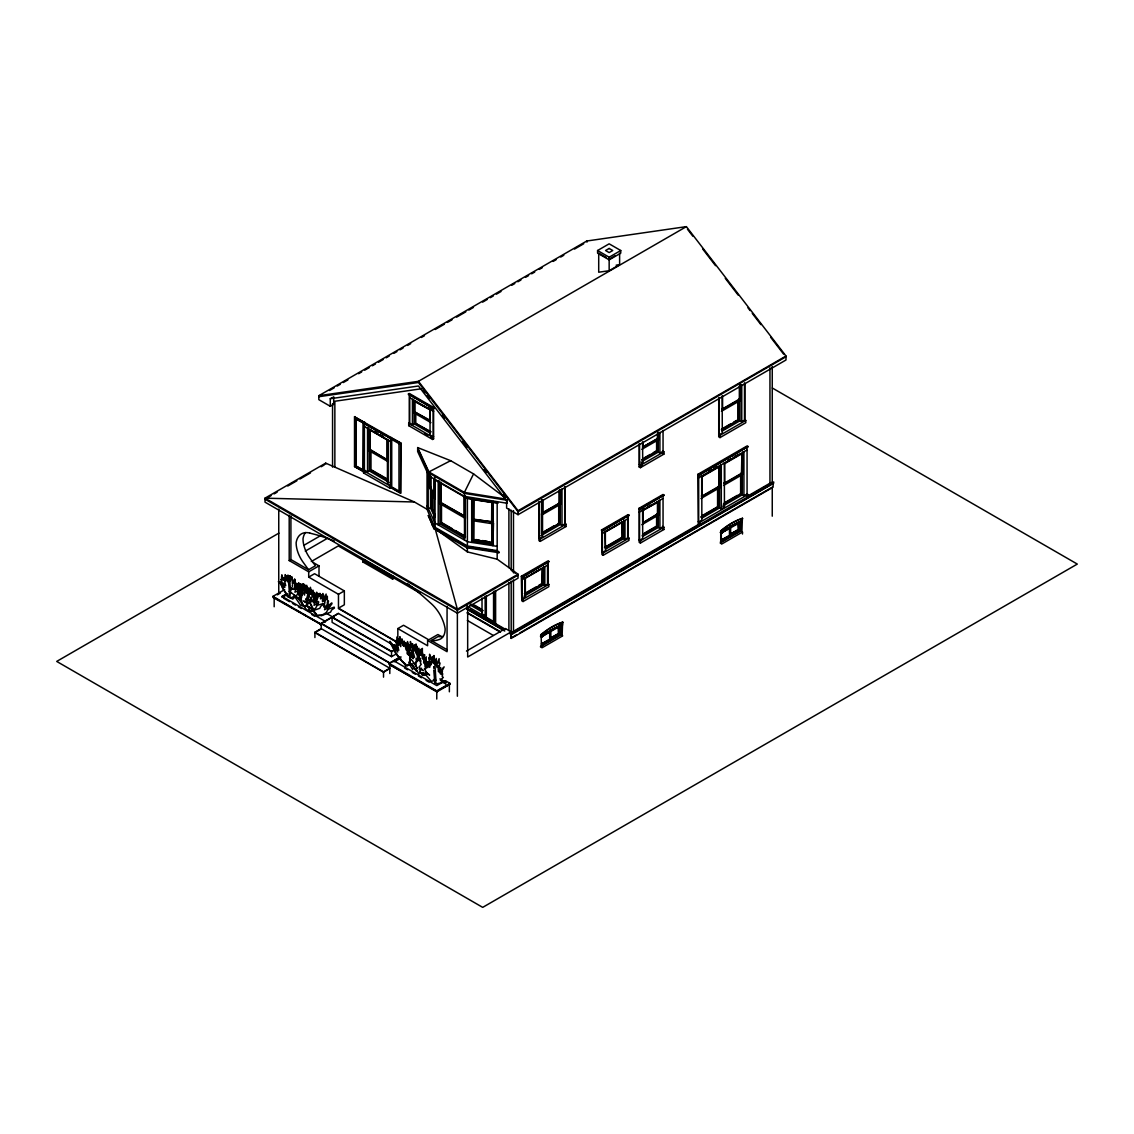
<?xml version="1.0" encoding="UTF-8"?>
<svg xmlns="http://www.w3.org/2000/svg" width="1134" height="1134" viewBox="0 0 1134 1134"><rect width="100%" height="100%" fill="white"/><g stroke="black" fill="none" stroke-linecap="round" stroke-linejoin="round"><path stroke-width="1.5" d="M289.17 581.444L289.099 582.224M310.659 590.998L310.546 589.311L310.362 594.216L313.041 590.204L313.735 597.349L316.712 592.203L316.74 597.008L317.747 597.774L315.932 602.707L317.931 601.374L318.767 602.041L317.123 605.329L323.233 603.572L323.417 604.535L320.78 606.194L319.802 608.306L311.411 611.183L306.804 610.106L297.859 597.944L294.216 595.336L301.828 600.736L297.718 592.94L299.277 593.989L298.596 590.29L300.141 592.898L298.951 588.475L302.197 594.003L302.211 591.126M405.448 663.858L402.754 662.228L395.412 652.957L392.407 645.6L397.765 652.022L396.319 647.486L398.799 650.306L397.212 643.984L397.226 643.12L398.091 643.984L398.119 639.207L400.727 646.621L401.323 640.001L403.676 646.054L404.115 641.334L404.824 644.551L405.901 643.12L407.871 649.413L410.026 646.975L409.842 645.033L410.409 646.295L410.423 641.518L411.571 647.528M434.194 663.744L433.798 658.897L433.287 661.703L432.493 659.662L431.062 664.836L429.488 661.193L429.729 667.402L427.887 664.609L427.887 667.501L426.696 666.523L425.378 663.546L426.285 667.387L425.094 665.53L425.619 668.904L424.414 668.606L427.603 674.404L421.706 672.703L424.527 673.553L431.444 681.364L435.002 680.216M434.223 661.065L434.265 657.153L434.194 663.744L436.264 658.429L436.803 665.247L439.113 658.656L439.127 663.447L439.893 662.851L439.893 663.716L438.504 669.542L440.687 667.487L439.411 671.583L444.145 666.863L440.46 674.078M312.403 594.429L312.474 590.998M289.453 577.093L289.496 575.973L289.595 578.34L289.652 575.76L290.02 580.863L291.962 576.923L292.459 584.095L294.613 579.02L295.35 584.62L294.046 589.51L295.492 588.22L296.087 588.915L294.897 592.161L299.319 590.573L296.839 595.208L290.772 597.873L287.441 596.668L280.977 584.265L278.34 581.558L283.854 587.157L280.878 579.247L281.997 580.353L281.515 576.625L282.635 579.276L281.771 574.825L283.004 578.68L284.124 580.438L284.124 577.56L285.229 581.09M314.387 596.087L314.444 594.726L314.146 595.534M408.821 648.535L409.02 645.189M423.01 657.522L422.784 656.586L422.613 657.578M412.237 647.599L412.535 643.758L414.066 650.873L414.364 646.352L416.788 654.559L414.364 646.352L413.853 650.873L413.669 646.167L412.45 653.156L411.741 650.108L411.855 656.217L411.018 654.12L411.018 657.011L409.898 654.006L410.31 657.507C409.445 654.46 409.303 663.007 410.891 664.028L408.254 664.552L409.516 664.326L412.62 669.542L414.208 667.033M418.446 653.467L418.843 648.194L420.374 655.31L420.671 650.803L421.338 654.063L422.344 652.702L424.215 659.123L426.256 656.841L425.93 662.837L426.781 663.362L428.312 661.646L428.326 664.538L429.857 664.595L431.572 662.752L431.062 664.226M410.026 646.975L409.672 653L410.579 653.453L412.195 651.625L412.379 653.496M401.776 642.765L402.074 638.924L403.676 646.054M422.429 656.175L422.358 648.364L421.678 653.623M307.838 590.616L308.136 589.808L308.434 600.609C305.585 592.969 310.262 610.333 305.897 598.724L307.087 604.748L310.007 610.787M307.838 589.723L308.023 587.866L307.782 588.872M314.146 594.641L314.331 592.784L313.735 595.945M298.993 586.136L299.121 584.818L297.93 586.406L298.852 582.777L297.533 585.442L296.328 586.122L296.328 583.245L294.486 585.598L294.741 579.446L293.167 582.706L291.721 577.192L290.928 579.035L290.417 576.1L290.02 580.863L287.951 575.051L287.412 581.756L285.116 574.598L285.088 579.389L284.322 578.609L284.322 579.488L285.711 585.64L283.528 583.074L284.804 587.469L280.07 581.614L282.735 588.645L289.213 597.136L292.785 599.149L295.832 596.03M414.264 648.832L414.775 644.778L414.959 648.804M416.291 649.64L416.05 643.928L415.37 649.187M400.033 644.282L400.756 638.981L403.576 645.884M406.596 646.125L406.695 645.359M310.957 591.083L311.127 589.893L311.297 591.126M540.379 636.174L541.811 636.996A66.396 38.329 -60 0 1 562.421 625.103L562.606 622.084L562.138 635.508M741.905 531.718L742.373 518.295L742.203 521.314A66.396 38.329 -60 0 0 721.593 533.207L720.161 532.385M307.711 600.425L308.661 597.122L308.179 596.456L307.03 597.802L308.065 592.855L307.484 587.284L305.769 592.444L305.386 585.286L303.841 589.297L303.558 584.194L302.877 586.675L301.871 584.152L300 588.418L297.958 583.797L298.285 590.162L295.903 586.207L295.889 589.099L294.358 587.369M426.724 667.912L426.908 662.766L425.93 664.595L425.052 664.538L425.052 661.646L424.173 663.362L423.677 662.837L423.861 656.841L422.698 659.123L421.635 652.702L421.054 654.063L420.671 650.803L420.147 655.31L417.482 648.209L417.369 658.4L417.865 658.925L418.744 657.21L418.744 660.101L419.623 660.158L420.601 658.315L419.934 661.377L420.813 660.541L420.431 663.475L421.309 664.212L418.956 667.246L423.322 670.648L421.238 669.06L419.056 669.159M423.776 659.194L424.626 654.658L423.478 658.514M309.256 603.401L311.212 598.667L309.327 599.957M302.296 585.201L302.594 584.152L303.175 586.675L303.558 584.194L304.068 589.297L306.747 585.286L307.257 589.708M308.604 590.105L308.887 589.07L309.469 591.594L309.865 589.113L310.362 591.367M318.938 594.443L319.235 593.408L319.845 595.931L320.242 593.451L320.638 598.724L323.459 594.514L324.196 601.615L327.343 596.243L327.372 601.048L328.421 600.864L328.421 601.743L326.521 606.818L328.619 605.329L329.498 605.939L327.769 609.341L334.232 607.144L334.402 608.093L331.638 609.936L330.604 612.133L321.73 615.62L318.498 615.124M421.494 668.195L418.914 673.979L415.824 668.777L414.562 668.989L417.199 668.465C415.611 667.444 415.753 658.897 416.617 661.958L416.206 658.457L417.326 661.462L417.326 658.571L418.163 660.654L418.049 654.545L418.744 657.592L419.396 651.88L419.75 653.609L419.977 650.604L420.161 655.31L421.083 649.215L421.267 653.241M424.754 659.775L425.264 658.315L424.584 658.783M312.133 610.092L311.609 611.453L308.108 610.106M316.712 597.193L318.314 593.734L319.391 596.186L320.1 593.663L320.638 595.86M492.255 542.095L491.943 542.775L473.899 539.968L474.055 519.797L472.325 519.896L471.701 542.406L471.701 498.776L472.013 498.095L472.013 520.577L493.191 523.865L493.503 523.185L492.865 545.695L492.865 502.064L495.742 502.504M493.503 521.867L473.573 519.5L473.728 499.329L473.728 519.159L491.773 521.966M491.943 501.795L491.617 502.461L473.573 499.669M299.404 588.886L299.801 588.064L298.596 588.078M467.392 545.978L435.045 527.31L430.069 516.622L428.326 515.616L433.911 528.727L466.825 547.736L498.889 552.697L497.174 550.614L467.392 545.978L467.392 498.109L428.893 475.883L417.666 451.545L417.666 447.576L450.652 460.673L473.558 473.899L464.387 492.411L464.529 540.082M323.927 599.347L326.11 594.046L326.124 598.851L327.003 598.341L327.003 599.22M310.149 594.216L311.68 590.204L312.077 597.349L313.792 592.203L314.373 597.774L313.338 602.721L314.487 601.374L314.954 602.041L314.019 605.329L317.52 603.586L317.619 604.55L315.55 608.306L310.744 611.183M307.938 591.608L310.418 587.284L310.914 589.524M407.829 647.755L407.234 648.265L405.589 642.581L404.37 644.807L404.115 641.334L406.085 649.881L407.304 647.613L407.106 653.609L407.616 654.134L408.523 652.419L408.523 655.324L409.445 655.381L410.465 653.553L409.757 656.6L410.664 655.778L410.267 658.698L411.188 659.449L408.75 662.469L413.272 665.899L411.103 664.297L405.788 666.083L403.052 661.817M305.783 605.372L308.491 603.572M321.163 615.535L326.153 612.7L328.293 608.958L328.194 607.98L324.551 609.709L325.529 606.421L325.033 605.754L323.856 607.087L324.934 602.154L324.324 596.583L322.552 601.715L322.141 594.556L320.539 598.554L322.892 593.493L323.346 597.717M327.641 609.638L331.964 603.756L331.808 602.863L326.45 607.016L327.754 603.94L327.159 602.735M330.277 406.284L318.824 399.664L318.824 395.709L586.76 241.018L686.382 226.63L785.99 356.033L785.99 360.002L518.054 514.694L506.614 508.089L506.614 500.533L418.446 385.999L330.277 398.729L330.277 406.284L333.708 404.299L333.708 396.744M329.54 390.507L334.133 387.856M337.195 386.084L340.257 384.313M343.318 382.555L347.911 379.904M358.627 373.71L361.689 371.938M364.751 370.18L369.344 367.529M372.406 365.758L375.467 363.986M378.529 362.214L383.122 359.563M386.184 357.805L389.246 356.033M393.838 353.383L396.914 351.611M399.976 349.839L403.038 348.081M407.63 345.431L410.692 343.659M421.409 337.464L424.47 335.707M435.187 329.512L444.372 324.211M447.434 322.439L452.027 319.788M456.619 317.137L465.805 311.836M468.866 310.064L473.459 307.413M482.645 302.112L487.237 299.461M490.299 297.689L493.361 295.917M496.423 294.16L501.015 291.509M511.732 285.314L514.793 283.543M517.855 281.785L520.917 280.013M525.524 277.362L528.586 275.59M531.648 273.818L534.709 272.061M539.302 269.41L542.364 267.638M553.08 261.444L556.142 259.686M560.735 257.035L563.796 255.263M574.513 249.069L583.698 243.767M330.277 398.729L332.56 397.41M597.575 250.515L609.156 243.824L620.752 250.515L620.752 253.165L609.156 259.856L597.575 253.165L597.575 250.515L609.156 257.22L620.752 250.515M609.156 259.19L615.138 255.745M354.517 416.802L364.397 422.514L364.397 472.254L354.517 466.556L354.517 416.802L401.039 443.167L400.6 493.333L390.592 487.549L390.592 437.625L401.039 443.167M606.18 257.475L598.709 253.165L598.709 272.217L609.156 270.714L619.618 264.676L619.618 253.165M318.824 395.709L418.446 381.322L686.382 226.63M355.665 418.786L363.532 423.01L363.249 470.27L355.665 465.89L355.665 418.786L363.532 423.01M408.424 393.937L409.289 393.441L434.038 407.73L433.188 408.892L408.424 393.937L433.188 408.226L434.038 407.73M408.424 394.589L409.714 394.349L409.714 422.769L408.708 423.351L408.708 425.661L432.607 439.468L433.613 438.886L433.613 408.141L409.289 394.589L409.289 423.025L412.436 424.839L414.151 423.847L430.282 433.16M363.957 423.421L390.592 438.291L363.957 423.421L364.822 422.259M409.714 397.651L433.613 411.458M414.434 401.209L430.183 409.799L429.743 420.629L414.434 411.784L414.434 401.209L430.183 409.799M399.607 492.255L391.017 487.294L389.727 488.045L363.532 472.921L363.532 470.61L389.727 485.721L390.592 485.224L387.431 483.41L387.431 439.779L369.982 429.531L369.982 449.362L387.148 459.78L369.542 449.617L369.542 429.786L370.407 429.29M414.434 411.784L430.183 420.374M430.069 516.622L427.036 509.279L414.42 501.993L325.699 463.14L265.002 498.166L265.002 502.135L457.371 613.196L518.054 578.156L518.054 574.201L497.174 559.19L467.392 551.904L435.173 528.742L457.371 609.227L457.371 696.233M271.069 495.657L265.002 499.158L457.371 610.22L518.011 575.151M274.116 493.914L277.15 492.156M287.767 486.018L296.867 480.773M299.9 479.016L310.518 472.878M321.135 466.754L324.182 464.997M414.151 423.847L414.151 411.954L415.724 412.365M408.708 425.661L409.714 425.094M389.16 482.418L369.259 470.936L367.544 471.928L367.544 428.298L368.394 427.802L368.394 450.269L370.407 450.439L370.407 470.27L388.438 480.192L370.832 470.029L370.832 451.842M369.542 449.617L370.407 449.121M415.299 412.606L415.299 423.195L431.033 431.785M363.957 422.755L390.153 437.88L391.017 437.384M387.148 459.78L387.148 439.949L388.296 439.283L388.296 461.765L368.394 450.269M354.517 466.556L364.822 472.013M355.665 465.89L363.532 470.114M363.532 470.61L364.397 470.114L367.544 471.928M363.532 472.921L364.822 472.169M370.407 470.27L371.257 469.774L387.403 479.087M408.708 423.351L432.607 437.157L433.613 436.576M278.907 533.122L56.7 661.42L482.701 907.37L1077.3 564.08L772.353 388.026M304.054 545.213L320.553 535.673M305.287 551.11L327.783 538.111M289.198 515.162L289.198 560.565L290.914 559.572L308.519 569.736L315.394 565.767L309.355 557.375A23.176 13.381 60 0 1 303.161 541.655L302.991 538.891A26.862 15.507 60 0 1 305.443 532.526M311.283 561.528L338.286 545.936L364.397 561.018L364.397 559.53L362.823 560.437L362.823 561.925L392.591 579.105L394.164 578.198L420.09 593.167M289.198 560.565L308.703 571.819L319.008 565.866L319.008 576.327M309.072 617.534L321.205 624.536L272.911 597.391L272.911 596.399L284.677 589.609M277.32 594.84L280.268 593.139M308.703 571.819L308.703 577.107L314.572 573.719L344.339 590.913L344.339 604.791L338.471 608.178L396.305 641.575M439.056 480.759L439.056 503.227L441.055 503.397L441.055 523.228L465.535 536.864L441.495 522.987L441.495 504.8M440.205 502.575L464.685 516.197L440.63 502.319L440.63 482.489L440.205 502.575L441.055 502.078L441.055 482.233M287.838 594.06L282.082 597.391L282.082 596.399L286.392 593.904M282.564 596.498L285.612 594.74M282.564 596.838L285.612 595.067M365.545 560.182L364.836 560.593L365.545 560.848M464.784 538.253L439.921 523.894L438.206 524.886L438.206 481.255M441.055 523.228L441.92 522.731L452.438 528.798M308.703 577.107L338.471 594.301L344.339 590.913M391.882 576.044L393.03 576.044M362.823 560.437L392.591 577.617L394.164 576.71L394.164 578.198M389.812 668.564L383.519 672.207L314.912 632.588L321.205 628.959L321.205 623.331L338.386 613.423L396.305 646.862M272.911 596.399L320.582 623.913L325.16 621.276L325.16 622.268M325.16 621.389L338.386 613.423M518.054 514.694L518.054 510.725L785.99 356.033M314.912 632.262L321.205 628.633L389.812 668.238L383.519 671.867L314.912 632.262L314.912 637.549M657.465 433.415L657.465 438.504L642.581 447.108L657.89 438.759L657.89 431.955M641.858 449.333L659.038 439.411L659.038 432.947M722.16 409.091L739.34 399.168L739.34 385.957M559.572 489.746L559.572 502.957L542.392 512.88L559.998 503.212L559.998 489.987M721.734 408.85L722.585 409.331L739.765 399.423L739.765 386.198M740.913 384.525L740.913 400.089L738.9 400.245L738.9 420.076L721.734 429.999M721.451 411.316L740.913 400.089M644.268 457.867L650.221 454.422M653.198 452.707L656.175 450.992L657.04 451.488L656.6 439.34M641.716 459.823L656.6 451.233L656.6 441.041M642.156 460.078L657.04 451.488M642.439 461.226L658.188 452.14L659.903 453.132L663.05 451.318L663.05 430.495M642.581 442.005L642.723 463.055L639.576 464.869L639.576 444.046M639.151 464.614L640.427 465.365L663.9 451.814L663.9 454.124L640.427 467.676L639.151 466.939L639.151 443.791M639.151 466.939L642.085 465.238M542.534 532.47L553.987 525.85M722.301 428.68L730.891 423.719M733.755 422.061L736.618 420.416M541.528 513.702L541.528 533.533L558.708 523.625L558.708 505.438M721.295 429.743L738.475 419.835L738.475 401.649M541.528 533.533L559.133 523.865L559.133 504.035M551.932 528.359L554.937 526.63M722.727 429.758L731.699 424.57M540.819 535.772L560.281 524.532L561.996 525.524L565.143 523.71L565.143 487.053M722.089 431.118L740.048 420.742L741.764 421.735L744.91 419.92L744.91 383.264M538.962 538.338L540.238 539.075L566.008 524.206L566.008 526.516L540.238 541.386L538.962 540.649L538.962 501.682M718.729 434.549L720.019 435.286L745.775 420.416L745.775 422.727L720.019 437.596L718.729 436.859L718.729 397.892M397.836 640.724L397.836 628.576L403.548 625.259L428.865 639.874M518.054 574.201L457.371 609.227L265.002 498.166L414.42 501.993M521.356 576.256L547.977 560.891L548.828 561.387L522.207 577.419L521.356 576.256L522.207 576.923L547.977 562.053L547.977 583.868L544.816 585.683L543.54 584.931L524.064 596.172L525.354 596.923L525.354 578.411L524.064 577.66M601.502 529.989L628.123 514.609L628.987 515.105L602.367 531.137L601.502 529.989L602.367 530.485L628.987 515.105M638.711 508.5L663.05 494.452L663.9 494.948L639.576 509.662L638.711 508.5L639.576 508.996L663.9 494.948M697.821 474.366L747.065 445.946L747.93 446.442L698.686 475.529L697.821 474.366L698.686 475.033L747.065 447.108L747.065 494.041L743.918 495.856L742.203 494.863L724.229 505.24M396.574 653.751L391.528 656.671L332.092 622.353L332.092 617.052L391.528 651.384L397.836 647.741M397.836 648.067L391.528 651.71L332.092 617.392M521.356 576.923L521.782 600.807L523.072 601.544L548.828 586.675L548.828 584.364L547.538 583.613L547.538 561.798L548.828 562.053M601.502 530.641L628.123 515.772L628.123 537.587L624.976 539.401L623.686 538.664L605.712 549.04M601.927 530.4L601.927 554.526L603.217 555.277L628.987 540.394L628.987 538.083L627.697 537.346L627.697 515.531L628.987 515.772M638.711 509.166L663.05 495.615L663.05 526.686L659.903 528.501L658.188 527.508L642.439 536.595M663.9 495.615L663.05 495.615M697.821 475.033L698.26 524.036L699.55 524.787L699.55 522.462L747.93 494.537L747.93 496.848L746.64 496.111M747.93 447.108L747.065 447.108M548.828 561.387L522.207 576.752L522.207 598.738L525.354 596.923M747.93 446.442L698.686 474.863L698.686 521.966L701.833 520.152L701.833 476.521M641.858 510.158L644.722 508.5M647.585 506.841L650.448 505.197M708.466 471.701L711.457 469.972M714.448 468.243L717.453 466.513M728.085 460.376L731.076 458.646M734.067 456.917L738.56 454.323M526.219 577.249L529.082 575.604M531.945 573.946L540.535 568.984M622.112 521.881L622.112 537.757L604.932 547.665L622.538 537.998L622.112 521.881L604.932 531.803L605.513 550.642L602.367 552.456L602.367 530.485M525.212 594.188L542.392 584.279L542.392 568.418L525.212 578.326L525.212 594.188L524.362 593.692L535.801 587.086M622.538 522.136L605.372 532.044L605.372 547.92M639.576 508.996L639.576 540.238L642.723 538.409L642.581 510.569L657.465 501.979L657.465 513.872L643.006 522.717L657.89 514.113L657.89 502.22L657.04 501.724M718.871 466.528L701.691 476.436L701.691 496.267L718.871 486.358L718.871 466.528L719.296 486.599L702.116 496.522L701.266 496.026M725.732 462.559L740.048 454.295M642.581 510.569L657.89 502.22M702.116 496.522L702.116 476.691L719.296 466.769M723.875 463.14L724.739 463.636L741.905 453.713L741.905 473.544L724.739 483.467L723.875 482.971M397.836 628.576L427.603 645.756L427.603 640.469L437.908 634.516L442.402 637.11M321.205 623.331L389.812 662.951L399.607 657.295M393.867 661.817L393.867 660.824L436.803 685.616L445.35 680.683L449.929 683.32L449.929 684.312L436.803 691.896L389.288 664.453L389.288 663.461L400.982 656.827M389.288 664.453L437.327 691.584M394.774 661.618L400.883 658.089M447.32 649.867L431.175 640.554L438.05 636.585A39.69 22.907 60 0 0 442.983 636.429M659.903 528.501L659.903 500.732L659.038 500.236L659.038 514.779L657.04 514.949L657.04 526.842L642.156 535.446M641.858 524.702L659.038 514.779M466.414 605.783L484.303 616.116L485.168 615.62L482.021 613.806L482.021 597.972M538.664 585.428L541.528 583.783L542.392 584.279M604.507 547.424L621.687 537.502L622.538 537.998M527.707 593.082L536.694 587.894M539.685 586.165L542.676 584.435L542.676 567.61M606.364 547.679L609.355 545.95M612.346 544.221L615.337 542.491M619.83 539.897L622.821 538.168M466.414 608.093L484.303 618.427L485.593 617.69L495.615 623.473L495.615 590.559M521.782 598.497L523.072 599.234L548.828 584.364M601.927 552.215L603.217 552.953L628.987 538.083M724.3 483.212L741.48 473.303L741.905 453.713M701.62 518.295L719.58 507.919L721.295 508.911L721.295 465.28L720.444 464.784L720.444 487.266L718.432 487.436L718.432 507.267L701.266 517.175M700.982 498.506L720.444 487.266M723.591 485.451L743.054 474.21L743.054 451.729L743.918 452.225L743.918 495.856M644.268 533.221L656.175 526.346L657.04 526.842M643.205 534.327L656.6 526.601L656.6 514.694M643.006 535.276L645.87 533.618M653.028 529.493L655.891 527.834M485.168 596.286L485.168 617.931L495.615 623.473M639.151 539.982L640.427 540.734L663.9 527.182L663.9 529.493L640.427 543.044L639.151 542.293L639.151 508.911M466.457 651.086L505.466 628.576L511.193 631.879L467.676 656.997L467.676 606.307M505.466 628.576L504.743 629.739L469.802 609.553M701.833 515.857L717.581 506.77L718.432 507.267M724.456 502.801L737.327 495.36M700.84 516.934L718.006 507.011L718.006 488.839M723.449 503.879L740.63 493.956L740.63 475.784M723.875 504.12L741.055 494.211L741.055 474.366M703.746 516.069L706.751 514.34M709.742 512.611L712.733 510.881M723.364 504.743L726.37 503.014M721.295 508.911L724.456 507.096L724.3 463.381M510.47 633.041L511.193 633.452L773.686 481.907L773.686 483.226L511.193 634.771L510.47 634.36L510.47 633.041L699.735 523.766M748.596 495.558L772.254 481.907L772.254 366.48M510.47 634.36L773.119 483.226L773.119 487.195L511.193 638.414L510.754 634.204M512.284 637.28L516.877 634.629M519.939 632.871L772.254 487.195L772.254 516.183M436.76 699.068L436.803 690.904L449.929 683.32M436.76 691.258L440.814 688.919M442.232 688.097L449.929 684.312M542.123 635.494L547.935 632.148M549.976 630.972L554.2 628.534M721.89 531.704L736.788 523.114M540.961 636.5L560.423 625.259L560.423 634.516L540.961 645.756M722.23 531.846L738.702 522.335M541.244 636.67L548.289 632.602M729.743 528.175L721.011 532.881L721.011 540.153L729.743 535.446L730.027 526.346M742.203 521.314L721.295 533.051L721.295 543.625M549.976 638.244L558.708 633.523L558.424 626.096L558.424 633.367M738.191 529.578L729.743 534.454L738.475 529.734L738.191 522.306L738.475 529.734M550.259 638.399L558.708 633.523M541.244 643.942L549.976 639.236L549.692 631.794L549.692 639.066M721.011 540.153L729.743 535.446M541.528 644.112L549.976 639.236M560.423 634.516L559.572 634.019L550.841 639.732L550.841 630.476M730.027 534.61L730.027 535.602L739.34 530.23L740.19 530.726L740.19 521.47M542.123 644.75L550.841 639.732M720.444 541.811L730.608 535.943L730.608 526.686M740.19 530.726L720.728 541.967L720.728 532.711M541.854 645.898L560.99 634.856L562.719 635.848L542.109 647.741L540.379 646.749M742.486 532.059L740.771 531.066L720.161 542.959L721.876 543.951L742.486 532.059L742.486 534.043M362.823 561.925L363.971 561.259M450.652 460.673L428.893 471.914L428.893 475.883M411.514 664.155L407.347 665.644C398.97 659.903 394.589 650.59 389.812 642.099L389.997 641.32L396.461 649.697L394.717 644.622L397.708 648.364L395.794 641.461L395.794 640.597L396.857 641.787L396.872 637.01L399.494 644.013M427.674 674.12L423.719 675.325L420.26 672.136M321.461 615.124L317.421 615.847L309.596 607.2L306.393 606.024L313.069 608.434L309.469 602.253L310.829 602.693L310.234 599.262L311.595 601.261L310.546 597.306L312.048 600.453L313.395 601.559L313.395 598.681L315.493 601.686L315.209 595.449L316.981 599.276L318.626 594.273L319.505 596.399L320.1 593.663L320.539 595.704M417 670.733L416.107 670.889L413.471 666.636M429.786 475.033L429.786 486.599L430.963 486.415L430.963 476.507M429.361 474.919L429.361 487.025L430.537 486.84M430.963 487.733L430.963 507.578L432.139 507.394L432.139 490.866M434.818 517.161L430.537 507.989L428.198 508.358L428.198 473.445M616.131 265.186L619.618 264.676M421.876 388.693L334.856 401.252L334.856 467.151M412.79 663.546L415.455 663.291M310.815 600.41L311.652 600.425M428.326 515.616L433.911 527.636L466.825 546.645L498.889 551.592M468.838 498.322L471.701 498.776M475.855 539.557L479.129 540.067M482.404 540.564L487.337 541.329M474.055 539.628L492.099 542.435L492.099 522.604M479.158 541.386L482.418 541.896M487.308 542.647L490.554 543.158M472.325 541.046L493.503 544.348M497.174 546.361L467.392 541.74L435.045 523.058L427.036 505.877M470.709 547.594L467.392 547.084L467.392 551.904M474.012 548.105L477.315 548.615M480.632 549.139L485.593 549.905M488.896 550.415L492.213 550.94M505.551 499.031L464.387 492.411L428.893 471.914L417.666 447.576M507.267 500.307L464.387 493.389L428.893 472.906L417.666 448.568M464.387 496.366L507.267 503.283L507.267 499.626M305.103 606.265L300.496 605.187L295.35 597.519M309.738 533.079L316.599 534.851A317.959 183.58 60 0 1 334.161 540.89M292.969 589.085L291.41 588.022L291.92 589.198M301.8 605.187L305.301 606.534M587.001 242.152L586.76 241.018M785.749 356.884L518.054 511.717L418.446 382.498L318.824 396.702M738.9 398.927L739.765 399.423M745.775 420.416L744.485 419.665L744.485 383.023M738.9 420.076L738.05 419.58L738.05 401.408M746.64 450.155L698.26 478.094M741.055 473.048L741.905 473.544M743.054 474.21L742.203 473.714L742.203 494.863M657.04 438.263L657.89 438.759M659.038 439.411L658.188 438.915L658.188 452.14M746.64 493.786L747.93 494.537M740.19 493.715L741.055 494.211M662.625 451.063L663.9 451.814M662.625 453.387L663.9 454.124M700.982 476.025L702.116 476.691M718.432 486.103L719.296 486.599M722.727 506.104L724.456 507.096M641.008 462.062L642.723 463.055M742.373 518.295A69.486 40.115 -60 0 0 720.841 530.726L721.593 533.207M662.625 498.662L639.151 512.214M698.26 521.725L699.55 522.462M657.04 513.631L657.89 514.113M662.625 526.431L663.9 527.182M662.625 528.742L663.9 529.493M627.697 518.833L601.927 533.703M623.686 520.152L624.976 520.889L624.976 539.401M427.957 407.687L430.892 409.388M430.892 422.613L413.286 412.45L413.286 399.225L412.436 399.721L412.436 424.839M559.998 503.212L559.133 502.716L559.133 491.15M415.299 423.195L430.608 432.026M424.655 433.712L427.646 435.442M430.622 437.157L433.613 438.886M566.008 524.206L564.718 523.454L564.718 486.812M564.718 525.765L566.008 526.516M558.282 523.369L559.133 523.865M333.708 404.299L332.56 403.633L332.56 467.137M374.518 431.331L377.579 433.103M380.641 434.861L383.703 436.633M364.397 426.469L390.592 441.594M369.542 429.786L387.148 439.949M434.506 479.611L467.08 498.421L498.024 503.227L497.174 502.731L497.174 550.614M547.538 565.101L521.782 579.984M439.056 503.227L465.394 518.436L465.394 495.955L464.245 496.621L464.245 516.452M543.54 566.433L544.816 567.17L544.816 585.683M542.392 568.418L541.967 584.024L524.787 593.947L524.787 578.085M371.654 471.319L376.247 473.969M498.889 552.697L497.174 551.705L497.174 559.19M455.443 530.542L464.458 535.744M440.772 523.398L443.706 525.085M446.626 526.771L449.56 528.458M432.267 525.212L435.045 528.401M325.742 464.16L325.699 463.14M562.421 625.103L560.99 624.267L560.99 634.856M562.606 622.084A69.486 40.115 -60 0 0 541.074 634.516L541.811 636.996M474.65 605.258L480.518 608.646M472.75 604.649L483.027 610.588M470.865 604.053L482.588 610.829M469.972 604.861L482.205 611.935M484.19 617.038L505.466 629.327M467.052 608.958L503.51 630.022M466.769 609.128L504.743 631.057M467.477 612.686L499.385 631.099M467.052 612.927L500.477 632.233M365.828 560.848L391.882 575.888M467.35 620.454L493.262 635.409M312.998 562.407L319.008 565.866M427.603 640.469L447.065 651.71L447.065 606.307M396.305 641.901L338.471 608.519L338.471 594.301M445.917 682.002L445.35 680.683M326.28 613.267L333.807 617.605L333.807 616.06M439.921 678.869L445.917 682.328M282.082 596.399L325.16 621.276M404.597 668.011L407.659 669.783M412.266 672.434L415.327 674.206M418.403 675.977L421.465 677.749M426.072 680.414L429.134 682.172M283.557 598.242L289.51 601.672M292.473 603.387L295.45 605.102M298.412 606.818L301.389 608.533M311.793 614.543L314.756 616.258M321.205 623.672L389.812 663.277M389.288 663.461L436.803 690.904M278.723 600.014L274.173 597.377L274.173 606.761M281.756 601.757L292.374 607.895M295.407 609.653L299.971 612.275M303.005 614.033L306.038 615.776M399.182 644.438L398.785 645.118M307.612 603.444L303.572 601.006L307.427 603.359M295.52 595.818L289.184 591.324L291.551 593.039M515.275 573.194L511.193 570.26L511.193 510.229M473.558 473.899L505.31 497.84M425.264 671.697L429.63 675.084L427.546 673.497L422.415 675.325L419.778 671.073M412.804 666.636L415.115 668.762M316.868 614.869L313.338 610.305M309.114 596.725L308.207 595.648L308.377 597.065M308.519 569.736L302.495 561.344A23.176 13.381 60 0 1 296.3 545.624L296.116 542.86A26.862 15.507 60 0 1 309.738 533.051M411.911 656.827L413.4 658.627L411.755 653.439L414.59 657.38L412.776 650.349L412.79 649.484L413.782 650.746L413.811 645.969L414.959 649.498L416.05 648.265L417.907 654.687M288.603 582.21L288.631 580.112M687.459 229.21L692.86 236.226M702.584 248.842L715.54 265.682M725.264 278.312L738.22 295.152M747.944 307.782L750.098 310.588M752.267 313.395L760.9 324.622M770.624 337.237L783.594 354.077M418.446 381.322L518.054 510.725M422.954 390.096L425.094 392.874M427.249 395.667L429.389 398.459M442.274 415.2L444.415 417.978M462.672 441.693L466.967 447.278M484.147 469.589L486.288 472.382M503.468 494.693L505.622 497.486M433.443 679.479L436.774 683.845L443.238 682.257L445.875 683.944L440.361 680.343L443.337 677.409L442.217 676.629L442.699 673.724L441.594 674.517L442.444 671.498L441.211 673.284L440.091 673.185L440.091 670.293L438.986 671.966L438.362 671.427L438.603 665.445L437.129 667.671L434.563 659.237L435.995 681.038L435.669 680.031L434.846 683.278L433.769 670.038M412.053 660.215L417.355 668.365M410.579 654.899L407.29 649.81L409.743 655.268M309.313 595.024L308.59 593.819L309.114 595.832M310.106 603.316L311.623 605.868M435.229 496.933L430.367 486.514L430.367 474.933M429.786 486.599L434.648 497.018L434.648 477.187M429.361 487.025L435.059 499.243M435.017 514.921L431.544 507.479L431.544 490.951M430.963 507.578L435.13 516.509M427.277 663.078L424.896 657.904L425.236 659.733M303.699 605.882L300.793 599.829L299.603 593.805C303.955 605.414 299.277 588.064 302.126 595.704L301.857 584.889L302.891 591.168L303.132 584.265L304.054 589.297L304.238 584.393L305.344 588.9M314.061 595.704L313.551 594.57L313.65 596.002M302.721 592.288L304.592 595.081L304.266 588.702L306.308 593.337L308.179 589.07L309.185 591.594L309.865 589.113L310.376 594.216L309.44 589.184L309.199 596.087L308.165 589.808M434.038 526.233L435.045 528.685M315.635 597.164L314.203 593.663L314.43 597.15M397.495 644.31L396.021 640.483L397.481 645.955M425.718 660.81L426.668 663.418M314.161 594.032L313.764 592.77L314.061 594.826M429.077 665.346L428.128 661.646L430.169 665.658L428.865 658.585L428.865 657.72L429.588 659.01L429.602 654.233L431.756 662.894L432.252 656.558L433.103 660.073M412.677 648.393L411.174 643.758L410.48 650.122L407.503 641.532L407.475 646.309L406.482 645.033L407.29 649.258M299.759 588.532L299.178 586.207L299.163 589.085L297.306 583.556L297.987 587.979L297.108 585.371L296.895 589.184M418.163 653.156L416.731 645.969L416.334 651.426M317.718 596.626L316.925 593.025L317.052 596.527M301.134 587.398L300.354 583.783L300.538 589.042M720.841 530.726L721.295 533.051A66.396 38.329 -60 0 1 741.905 521.144M541.074 634.516L541.528 647.415M401.082 642.694L399.905 636.67L399.778 644.395M292.288 585.371L292.459 586.802M288.816 580.395L288.957 581.87L288.943 580.693M433.755 666.664L433.897 668.238L433.868 666.764M288.589 582.592L289.794 597.575L290.885 588.092C289.935 595.449 290.786 583.556 290.219 588.39L289.652 575.76L289.17 578.212L288.433 575.661L287.086 579.885L285.612 575.193L285.768 578.709M288.702 579.715L288.759 581.09M306.889 589.283L306.945 591.027M434.109 661.193L433.939 655.509L433.868 661.065M769.958 367.799L769.958 483.226M741.764 385.078L741.764 421.735M741.338 475.359L741.338 494.367M740.771 520.492L740.771 531.066M740.048 384.157L740.048 398.261M740.048 399.593L740.048 420.742M739.34 522.519L739.34 530.23M729.46 528.005L729.46 535.276M724.739 463.636L724.739 483.467M722.585 396.12L722.585 409.331M722.16 395.865L722.301 432.975L719.154 434.79L719.154 398.133M720.019 435.286L720.019 437.596M719.58 466.06L719.58 485.451M719.58 486.769L719.58 507.919M717.581 488.584L717.581 506.77M659.903 432.309L659.903 453.132M658.188 514.283L658.188 527.508M657.323 438.716L657.323 451.644M657.323 514.085L657.323 527.012M643.006 442.246L643.006 447.349M643.006 510.81L643.006 522.717M640.427 465.365L640.427 467.676M640.427 540.734L640.427 543.044M623.686 521.838L623.686 538.664M609.156 257.22L609.156 270.714M603.217 552.953L603.217 555.277M561.996 488.867L561.996 525.524M561.146 490.044L561.146 503.879L541.669 515.105L541.669 499.555M560.281 503.383L560.281 524.532M559.572 624.763L559.572 634.019M543.54 568.106L543.54 584.931M542.817 499.91L542.817 513.121M542.534 500.108L542.534 536.765L539.387 538.579L539.387 501.923M541.967 513.957L541.967 533.788M540.238 539.075L540.238 541.386M523.072 599.234L523.072 601.544M513.475 510.626L513.475 572.868M513.475 579.956L513.475 631.312M511.193 581.189L511.193 632.63M511.193 633.452L511.193 638.414M508.897 508.897L508.897 567.61M508.897 582.522L508.897 630.561M495.189 590.8L495.189 623.714M493.559 591.395L493.559 621.46L486.316 617.279L486.316 596.045M493.191 501.384L493.191 523.865M491.943 522.944L491.943 542.775M491.773 502.135L491.617 522.306M484.303 616.116L484.303 618.427M472.963 520.506L472.963 537.955M472.651 519.627L472.651 540.379M466.825 546.645L466.825 547.736M465.11 517.274L465.11 537.105M449.362 683.986L449.362 691.797M439.921 502.731L439.921 523.894M435.045 479.427L435.045 527.31M433.911 527.636L433.911 528.727M433.897 478.69L433.897 520.577M433.188 408.226L433.188 436.817L430.041 435.002L430.041 409.884M432.607 437.157L432.607 439.468M430.537 488.598L430.537 507.989M429.743 410.054L429.743 420.629M427.036 470.964L427.036 509.279M415.724 414.123L415.724 422.939M414.86 400.954L414.86 411.543M400.6 443.422L400.6 493.333M392.591 577.617L392.591 579.105M391.528 651.384L391.528 656.671M389.727 485.721L389.727 488.045M389.812 662.951L389.812 673.525M388.012 460.602L388.012 480.433M383.519 671.867L383.519 677.154M370.123 449.688L370.123 470.44M369.259 449.773L369.259 470.936M363.249 423.166L363.249 470.27M355.948 418.63L355.948 465.734M354.942 416.561L354.942 466.301M320.582 623.913L320.582 624.905M290.914 515.913L290.914 559.572M278.751 509.138L278.751 593.11M407.333 583.471A317.959 183.58 60 0 1 423.124 596.356L431.544 603.898A27.202 15.706 60 0 1 445.152 628.902A21.815 12.587 60 0 1 438.362 639.789A39.69 22.907 60 0 1 431.175 640.554M541.357 634.686A69.486 40.115 -60 0 1 562.889 622.254M721.125 530.896A69.486 40.115 -60 0 1 742.657 518.465M289.354 579.573L289.326 580.537L289.269 579.616M609.156 248.459L605.584 250.515L609.156 252.584L612.743 250.515L609.156 248.459M562.138 624.933L541.528 636.84A66.396 38.329 -60 0 1 562.138 624.933M398.984 443.635L391.726 439.453L391.726 486.883L398.984 491.065L398.984 443.635"/></g></svg>
